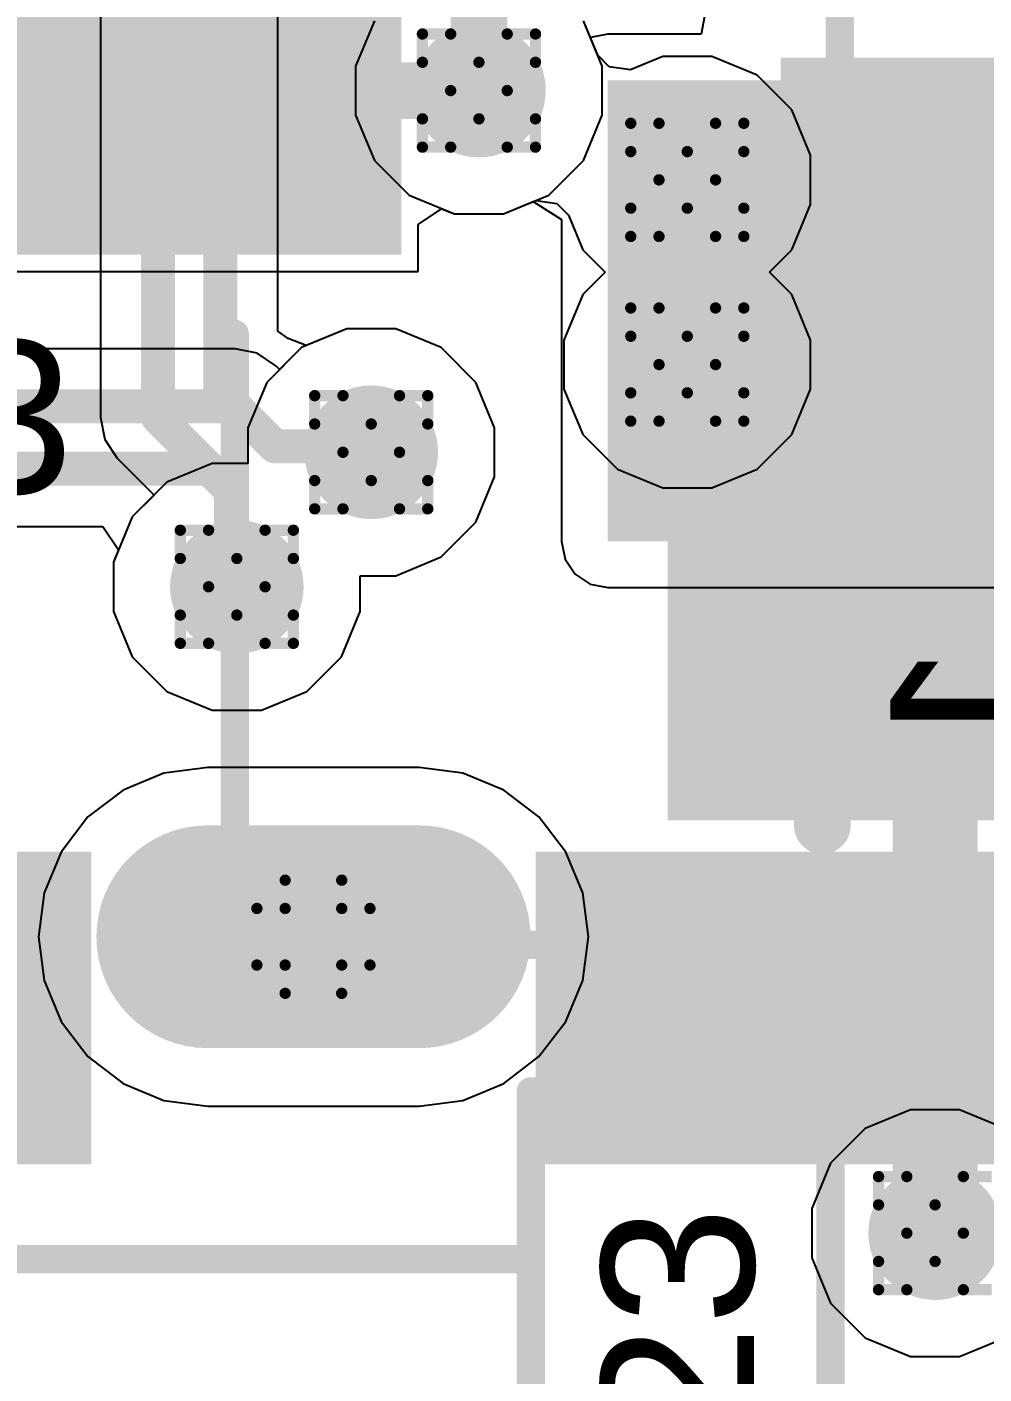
# Model space of a CAD drawing. Header units: inches. Extents: x -6 to 328, y -6 to 90.
# Drawn here: x 30.78 to 35.08, y 1.87 to 7.92 of the extents above; entities that cross this region are included whole.
import ezdxf

# ---------------------------------------------------------------- set-up
doc = ezdxf.new("R2010")
doc.units = ezdxf.units.IN
for name, color, linetype in [('Bottom Layer', 5, 'Continuous'), ('Bottom Overlay', 54, 'Continuous'), ('Bottom Paste', 16, 'Continuous'), ('Bottom Solder', 6, 'Continuous'), ('Designators', 56, 'Continuous'), ('Drill Drawing', 1, 'Continuous'), ('GND', 76, 'Continuous'), ('Pad Holes', 156, 'Continuous'), ('PWR', 16, 'Continuous'), ('Top Layer', 1, 'Continuous'), ('Top Overlay', 2, 'Continuous'), ('Top Paste', 8, 'Continuous'), ('Top Solder', 216, 'Continuous'), ('Via Holes', 16, 'Continuous')]:
    doc.layers.add(name, color=color, linetype=linetype)
doc.styles.add('Arial', font='', dxfattribs={"height": 0.2})
doc.styles.get('Arial').set_extended_font_data('Arial')

# ---------------------------------------------------------------- blocks, each defined once
blk = doc.blocks.new('M55_7013242R_B_49')
at = {"layer": 'Bottom Layer'}
for points in [[(12.62, 1.1), (11.42, 1.1), (11.42, 3.8), (12.62, 3.8)], [(7.855, 3.3), (8.655, 3.3), (8.655, 2.2), (7.855, 2.2)], [(9.125, 3.3), (9.925, 3.3), (9.925, 2.2), (9.125, 2.2)], [(12.62, -3.8), (11.42, -3.8), (11.42, -1.1), (12.62, -1.1)]]:
    blk.add_hatch(color=5, dxfattribs=at).paths.add_polyline_path(points)
at = {"layer": 'Bottom Paste'}
for points in [[(12.62, 1.1), (11.42, 1.1), (11.42, 3.8), (12.62, 3.8)], [(7.855, 3.3), (8.655, 3.3), (8.655, 2.2), (7.855, 2.2)], [(9.125, 3.3), (9.925, 3.3), (9.925, 2.2), (9.125, 2.2)], [(12.62, -3.8), (11.42, -3.8), (11.42, -1.1), (12.62, -1.1)]]:
    blk.add_hatch(color=16, dxfattribs=at).paths.add_polyline_path(points)
at = {"layer": 'Bottom Solder'}
for points in [[(12.7216, 0.9984), (11.3184, 0.9984), (11.3184, 3.9016), (12.7216, 3.9016)], [(7.7534, 3.4016), (8.7566, 3.4016), (8.7566, 2.0984), (7.7534, 2.0984)], [(9.0234, 3.4016), (10.0266, 3.4016), (10.0266, 2.0984), (9.0234, 2.0984)], [(12.7216, -3.9016), (11.3184, -3.9016), (11.3184, -0.9984), (12.7216, -0.9984)]]:
    blk.add_hatch(color=6, dxfattribs=at).paths.add_polyline_path(points)
h = blk.add_hatch(color=6, dxfattribs=at)
edge = h.paths.add_edge_path()
edge.add_arc((11.7, 0), 0.1016, 0, 360)
at = {"layer": 'Pad Holes'}
h = blk.add_hatch(color=7, dxfattribs=at)
edge = h.paths.add_edge_path()
edge.add_arc((11.7, 0.475), 0.5, 0, 180)
edge.add_line((11.2, 0.475), (11.2, -0.475))
edge.add_arc((11.7, -0.475), 0.5, 180, 360)
edge.add_line((12.2, -0.475), (12.2, 0.475))
at = {"layer": 'Top Solder'}
h = blk.add_hatch(color=216, dxfattribs=at)
edge = h.paths.add_edge_path()
edge.add_arc((11.7, 0), 0.1016, 0, 360)
at = {"layer": 'Bottom Overlay', "const_width": 0.254}
blk.add_lwpolyline([(11.2014, 2.286), (10.1346, 2.286)], dxfattribs=at)
at = {"layer": 'Bottom Overlay', "const_width": 0.127}
for points in [[(10.0711, 2.286, 1), (10.1981, 2.286, 1)], [(11.1379, 2.286, 1), (11.2649, 2.286, 1)]]:
    blk.add_lwpolyline(points, format="xyb", close=True, dxfattribs=at)
at = {"layer": 'Bottom Overlay', "style": 'Arial', "text_generation_flag": 2}
blk.add_text('1', height=0.762, rotation=-180, dxfattribs=at).set_placement((10.3632, 3.3528))
blk = doc.blocks.new('HDR1X3_SMD_50')
at = {"layer": 'Top Layer'}
for points in [[(3.175, 0.7), (1.905, 0.7), (1.905, 2.9), (3.175, 2.9)], [(-0.635, -0.7), (0.635, -0.7), (0.635, -2.9), (-0.635, -2.9)]]:
    blk.add_hatch(color=1, dxfattribs=at).paths.add_polyline_path(points)
at = {"layer": 'Top Paste'}
for points in [[(3.175, 0.7), (1.905, 0.7), (1.905, 2.9), (3.175, 2.9)], [(-0.635, -0.7), (0.635, -0.7), (0.635, -2.9), (-0.635, -2.9)]]:
    blk.add_hatch(color=8, dxfattribs=at).paths.add_polyline_path(points)
at = {"layer": 'Top Solder'}
for points in [[(3.2766, 0.5984), (1.8034, 0.5984), (1.8034, 3.0016), (3.2766, 3.0016)], [(-0.7366, -0.5984), (0.7366, -0.5984), (0.7366, -3.0016), (-0.7366, -3.0016)]]:
    blk.add_hatch(color=216, dxfattribs=at).paths.add_polyline_path(points)
at = {"layer": 'Top Overlay', "const_width": 0.127}
for points in [[(1.524, 1.3716), (-1.6256, 1.3716)], [(3.8354, -1.3462), (3.8354, 0.8636)], [(3.8354, -1.3462), (1.0922, -1.3462)]]:
    blk.add_lwpolyline(points, dxfattribs=at)
at = {"layer": 'Top Overlay', "const_width": 0.0635}
for points in [[(1.4923, 1.3716, 1), (1.5557, 1.3716, 1)], [(3.8037, 0.8636, 1), (3.8672, 0.8636, 1)], [(1.0604, -1.3462, 1), (1.124, -1.3462, 1)], [(3.8037, -1.3462, 1), (3.8672, -1.3462, 1)], [(3.8037, -1.3462, 1), (3.8672, -1.3462, 1)]]:
    blk.add_lwpolyline(points, format="xyb", close=True, dxfattribs=at)

msp = doc.modelspace()

# ---------------------------------------------------------------- hatches: boundary and pattern name
at = {"layer": 'Bottom Layer'}
h = msp.add_hatch(color=5, dxfattribs=at)
edge = h.paths.add_edge_path()
edge.add_arc((32.8125, 7.6322), 0.3, 0, 360)
msp.add_hatch(color=5, dxfattribs=at).paths.add_polyline_path([(33.391, 5.6085), (35.369, 5.6085), (35.369, 7.6785), (33.391, 7.6785)])
h = msp.add_hatch(color=5, dxfattribs=at)
edge = h.paths.add_edge_path()
edge.add_arc((33.7484, 7.2313), 0.3, 0, 360)
h = msp.add_hatch(color=5, dxfattribs=at)
edge = h.paths.add_edge_path()
edge.add_arc((33.7484, 6.4022), 0.3, 0, 360)
h = msp.add_hatch(color=5, dxfattribs=at)
edge = h.paths.add_edge_path()
edge.add_arc((32.3287, 6.0085), 0.3, 0, 360)
h = msp.add_hatch(color=5, dxfattribs=at)
edge = h.paths.add_edge_path()
edge.add_arc((31.7249, 5.4046), 0.3, 0, 360)
h = msp.add_hatch(color=5, dxfattribs=at)
edge = h.paths.add_edge_path()
edge.add_arc((34.8616, 2.5029), 0.3, 0, 360)
at = {"layer": 'GND'}
h = msp.add_hatch(color=76, dxfattribs=at)
edge = h.paths.add_edge_path()
edge.add_arc((32.8125, 7.6322), 0.3, 0, 360)
h = msp.add_hatch(color=76, dxfattribs=at)
edge = h.paths.add_edge_path()
edge.add_arc((33.7484, 7.2313), 0.3, 0, 360)
h = msp.add_hatch(color=76, dxfattribs=at)
edge = h.paths.add_edge_path()
edge.add_arc((33.7484, 6.4022), 0.3, 0, 360)
h = msp.add_hatch(color=76, dxfattribs=at)
edge = h.paths.add_edge_path()
edge.add_arc((32.3287, 6.0085), 0.3, 0, 360)
h = msp.add_hatch(color=76, dxfattribs=at)
edge = h.paths.add_edge_path()
edge.add_arc((31.7249, 5.4046), 0.3, 0, 360)
h = msp.add_hatch(color=76, dxfattribs=at)
edge = h.paths.add_edge_path()
edge.add_arc((34.8616, 2.5029), 0.3, 0, 360)
at = {"layer": 'PWR'}
h = msp.add_hatch(color=16, dxfattribs=at)
edge = h.paths.add_edge_path()
edge.add_arc((32.8125, 7.6322), 0.3, 0, 360)
h = msp.add_hatch(color=16, dxfattribs=at)
edge = h.paths.add_edge_path()
edge.add_arc((33.7484, 7.2313), 0.3, 0, 360)
h = msp.add_hatch(color=16, dxfattribs=at)
edge = h.paths.add_edge_path()
edge.add_arc((33.7484, 6.4022), 0.3, 0, 360)
h = msp.add_hatch(color=16, dxfattribs=at)
edge = h.paths.add_edge_path()
edge.add_arc((32.3287, 6.0085), 0.3, 0, 360)
h = msp.add_hatch(color=16, dxfattribs=at)
edge = h.paths.add_edge_path()
edge.add_arc((31.7249, 5.4046), 0.3, 0, 360)
h = msp.add_hatch(color=16, dxfattribs=at)
edge = h.paths.add_edge_path()
edge.add_arc((34.8616, 2.5029), 0.3, 0, 360)
at = {"layer": 'Top Layer'}
h = msp.add_hatch(color=1, dxfattribs=at)
edge = h.paths.add_edge_path()
edge.add_arc((32.8125, 7.6322), 0.3, 0, 360)
h = msp.add_hatch(color=1, dxfattribs=at)
edge = h.paths.add_edge_path()
edge.add_arc((33.7484, 7.2313), 0.3, 0, 360)
h = msp.add_hatch(color=1, dxfattribs=at)
edge = h.paths.add_edge_path()
edge.add_arc((33.7484, 6.4022), 0.3, 0, 360)
h = msp.add_hatch(color=1, dxfattribs=at)
edge = h.paths.add_edge_path()
edge.add_arc((32.3287, 6.0085), 0.3, 0, 360)
h = msp.add_hatch(color=1, dxfattribs=at)
edge = h.paths.add_edge_path()
edge.add_arc((31.7249, 5.4046), 0.3, 0, 360)
h = msp.add_hatch(color=1, dxfattribs=at)
edge = h.paths.add_edge_path()
edge.add_arc((34.8616, 2.5029), 0.3, 0, 360)
at = {"layer": 'Via Holes'}
h = msp.add_hatch(color=7, dxfattribs=at)
edge = h.paths.add_edge_path()
edge.add_arc((32.8125, 7.6322), 0.15, 0, 360)
h = msp.add_hatch(color=7, dxfattribs=at)
edge = h.paths.add_edge_path()
edge.add_arc((33.7484, 7.2313), 0.15, 0, 360)
h = msp.add_hatch(color=7, dxfattribs=at)
edge = h.paths.add_edge_path()
edge.add_arc((33.7484, 6.4022), 0.15, 0, 360)
h = msp.add_hatch(color=7, dxfattribs=at)
edge = h.paths.add_edge_path()
edge.add_arc((32.3287, 6.0085), 0.15, 0, 360)
h = msp.add_hatch(color=7, dxfattribs=at)
edge = h.paths.add_edge_path()
edge.add_arc((31.7249, 5.4046), 0.15, 0, 360)
h = msp.add_hatch(color=7, dxfattribs=at)
edge = h.paths.add_edge_path()
edge.add_arc((34.8616, 2.5029), 0.15, 0, 360)

# ---------------------------------------------------------------- linework, layer by layer
at = {"layer": 'Bottom Layer'}
for p, q in [((31.1121, 10.8988), (31.1121, 6.1647)), ((31.9094, 6.5523), (31.9094, 10.1332)), ((33.8353, 8.0127), (33.81, 7.8857)), ((32.3428, 7.946), (32.2585, 7.7424)), ((33.3135, 7.8703), (33.2821, 7.946)), ((33.391, 7.8857), (33.3135, 7.8703)), ((33.81, 7.8857), (33.391, 7.8857)), ((32.2585, 7.7424), (32.2585, 7.522)), ((32.2585, 7.522), (32.3428, 7.3184)), ((32.3428, 7.3184), (32.4987, 7.1626)), ((32.4987, 7.1626), (32.7023, 7.0782)), ((32.7023, 7.0782), (32.9227, 7.0782)), ((32.9227, 7.0782), (33.0568, 7.1338)), ((33.0568, 7.1338), (33.1838, 7.0541)), ((33.1838, 7.0541), (33.1838, 5.6085)), ((31.9555, 6.5199), (31.9094, 6.5523)), ((32.2185, 6.5625), (32.0364, 6.4871)), ((32.4389, 6.5625), (32.2185, 6.5625)), ((32.6425, 6.4782), (32.4389, 6.5625)), ((32.0364, 6.4871), (31.9555, 6.5199)), ((32.7984, 6.3223), (32.6425, 6.4782)), ((32.8827, 6.1187), (32.7984, 6.3223)), ((31.1121, 6.1647), (31.1318, 6.0656)), ((32.8827, 5.8983), (32.8827, 6.1187)), ((31.1318, 6.0656), (31.1879, 5.9816)), ((31.1879, 5.9816), (31.3531, 5.8164)), ((32.7984, 5.6947), (32.8827, 5.8983)), ((31.3531, 5.8164), (31.2552, 5.7184)), ((31.2552, 5.7184), (31.1709, 5.5148)), ((32.6425, 5.5388), (32.7984, 5.6947)), ((33.1838, 5.6085), (33.1995, 5.5292)), ((31.1709, 5.5148), (31.1709, 5.2944)), ((32.4389, 5.4545), (32.6425, 5.5388)), ((33.1995, 5.5292), (33.2445, 5.462)), ((32.2789, 5.2944), (32.2789, 5.4545)), ((32.2789, 5.4545), (32.4389, 5.4545)), ((33.2445, 5.462), (33.3117, 5.4171)), ((33.3117, 5.4171), (33.391, 5.4013)), ((33.391, 5.4013), (35.369, 5.4013)), ((31.1709, 5.2944), (31.2552, 5.0908)), ((32.1945, 5.0908), (32.2789, 5.2944)), ((31.2552, 5.0908), (31.411, 4.935)), ((32.0387, 4.935), (32.1945, 5.0908)), ((31.411, 4.935), (31.6147, 4.8506)), ((31.8351, 4.8506), (32.0387, 4.935)), ((31.6147, 4.8506), (31.8351, 4.8506)), ((31.3972, 4.5681), (31.2137, 4.4921)), ((31.594, 4.594), (31.3972, 4.5681)), ((32.544, 4.594), (31.594, 4.594)), ((32.7408, 4.5681), (32.544, 4.594)), ((32.9242, 4.4921), (32.7408, 4.5681)), ((31.2137, 4.4921), (31.0562, 4.3713)), ((33.0817, 4.3713), (32.9242, 4.4921)), ((31.0562, 4.3713), (30.9354, 4.2138)), ((33.2026, 4.2138), (33.0817, 4.3713)), ((30.9354, 4.2138), (30.8594, 4.0303)), ((33.2786, 4.0303), (33.2026, 4.2138)), ((30.8594, 4.0303), (30.8335, 3.8335)), ((33.3045, 3.8335), (33.2786, 4.0303)), ((30.8335, 3.8335), (30.8594, 3.6367)), ((33.2786, 3.6367), (33.3045, 3.8335)), ((30.8594, 3.6367), (30.9354, 3.4532)), ((33.2026, 3.4532), (33.2786, 3.6367)), ((30.9354, 3.4532), (31.0562, 3.2957)), ((33.0817, 3.2957), (33.2026, 3.4532)), ((31.0562, 3.2957), (31.2137, 3.1749)), ((32.9242, 3.1749), (33.0817, 3.2957)), ((31.2137, 3.1749), (31.3972, 3.0989)), ((32.7408, 3.0989), (32.9242, 3.1749)), ((31.3972, 3.0989), (31.594, 3.073)), ((32.544, 3.073), (32.7408, 3.0989)), ((31.594, 3.073), (32.544, 3.073))]:
    msp.add_line(p, q, dxfattribs=at)
for points, const_width in [([(31.3711, 6.1647), (31.3711, 11.1967)], 0.1524), ([(31.6505, 6.2805), (31.6505, 11.081)], 0.1524), ([(33.7484, 7.2313), (33.9328, 7.2313)], 0.381), ([(33.9328, 7.2313), (34.4595, 6.7046)], 0.381), ([(34.4595, 6.7046), (34.4595, 7.2116)], 0.381), ([(34.4595, 7.2116), (34.819, 6.8521)], 0.381), ([(34.819, 6.0085), (34.819, 6.8521)], 0.381), ([(31.6505, 6.2805), (31.8961, 6.0348)], 0.1524), ([(31.3711, 6.1647), (31.6985, 5.8373)], 0.1524), ([(31.8961, 6.0348), (32.3024, 6.0348)], 0.1524), ([(32.3024, 6.0348), (32.3287, 6.0085)], 0.1524), ([(31.6985, 5.431), (31.6985, 5.8373)], 0.1524), ([(31.6985, 5.431), (31.7249, 5.4046)], 0.1524), ([(34.519, 3.5135), (34.8616, 3.1709)], 0.254), ([(34.8616, 2.5029), (34.8616, 3.1709)], 0.381)]:
    msp.add_lwpolyline(points, dxfattribs=dict(at, const_width=const_width))
for points, const_width in [([(33.6531, 7.2313, 1), (33.8436, 7.2313, 1)], 0.1905), ([(33.8376, 7.2313, 1), (34.0281, 7.2313, 1)], 0.1905), ([(33.8376, 7.2313, 1), (34.0281, 7.2313, 1)], 0.1905), ([(34.3642, 7.2116, 1), (34.5547, 7.2116, 1)], 0.1905), ([(34.3642, 7.2116, 1), (34.5547, 7.2116, 1)], 0.1905), ([(34.7237, 6.8521, 1), (34.9142, 6.8521, 1)], 0.1905), ([(34.7237, 6.8521, 1), (34.9142, 6.8521, 1)], 0.1905), ([(34.3642, 6.7046, 1), (34.5547, 6.7046, 1)], 0.1905), ([(34.3642, 6.7046, 1), (34.5547, 6.7046, 1)], 0.1905), ([(31.6124, 6.2805, 1), (31.6886, 6.2805, 1)], 0.0762), ([(31.6124, 6.2805, 1), (31.6886, 6.2805, 1)], 0.0762), ([(31.333, 6.1647, 1), (31.4092, 6.1647, 1)], 0.0762), ([(31.333, 6.1647, 1), (31.4092, 6.1647, 1)], 0.0762), ([(34.7237, 6.0085, 1), (34.9142, 6.0085, 1)], 0.1905), ([(31.858, 6.0348, 1), (31.9342, 6.0348, 1)], 0.0762), ([(31.858, 6.0348, 1), (31.9342, 6.0348, 1)], 0.0762), ([(32.2643, 6.0348, 1), (32.3405, 6.0348, 1)], 0.0762), ([(32.2643, 6.0348, 1), (32.3405, 6.0348, 1)], 0.0762), ([(32.2906, 6.0085, 1), (32.3668, 6.0085, 1)], 0.0762), ([(31.6604, 5.8373, 1), (31.7366, 5.8373, 1)], 0.0762), ([(31.6604, 5.8373, 1), (31.7366, 5.8373, 1)], 0.0762), ([(31.6604, 5.431, 1), (31.7366, 5.431, 1)], 0.0762), ([(31.6604, 5.431, 1), (31.7366, 5.431, 1)], 0.0762), ([(31.6868, 5.4046, 1), (31.763, 5.4046, 1)], 0.0762), ([(34.4555, 3.5135, 1), (34.5825, 3.5135, 1)], 0.127), ([(34.7664, 3.1709, 1), (34.9569, 3.1709, 1)], 0.1905), ([(34.7981, 3.1709, 1), (34.9251, 3.1709, 1)], 0.127), ([(34.7664, 2.5029, 1), (34.9569, 2.5029, 1)], 0.1905)]:
    msp.add_lwpolyline(points, format="xyb", close=True, dxfattribs=dict(at, const_width=const_width))
at = {"layer": 'Drill Drawing', "const_width": 0.0508}
for points in [[(32.5585, 7.7592), (32.5585, 7.8862)], [(32.5585, 7.8862), (32.6855, 7.8862)], [(32.6855, 7.8862), (32.8125, 7.7592)], [(32.8125, 7.7592), (32.9395, 7.8862)], [(32.9395, 7.8862), (33.0665, 7.8862)], [(33.0665, 7.7592), (33.0665, 7.8862)], [(32.5585, 7.7592), (32.6855, 7.6322)], [(32.9395, 7.6322), (33.0665, 7.7592)], [(32.5585, 7.5052), (32.6855, 7.6322)], [(32.9395, 7.6322), (33.0665, 7.5052)], [(32.5585, 7.3782), (32.5585, 7.5052)], [(32.6855, 7.3782), (32.8125, 7.5052)], [(32.8125, 7.5052), (32.9395, 7.3782)], [(33.0665, 7.3782), (33.0665, 7.5052)], [(33.4944, 7.3583), (33.4944, 7.4853)], [(33.4944, 7.4853), (33.6214, 7.4853)], [(33.6214, 7.4853), (33.7484, 7.3583)], [(33.7484, 7.3583), (33.8754, 7.4853)], [(33.8754, 7.4853), (34.0024, 7.4853)], [(34.0024, 7.3583), (34.0024, 7.4853)], [(32.5585, 7.3782), (32.6855, 7.3782)], [(32.9395, 7.3782), (33.0665, 7.3782)], [(33.4944, 7.3583), (33.6214, 7.2313)], [(33.8754, 7.2313), (34.0024, 7.3583)], [(33.4944, 7.1043), (33.6214, 7.2313)], [(33.8754, 7.2313), (34.0024, 7.1043)], [(33.4944, 6.9773), (33.4944, 7.1043)], [(33.6214, 6.9773), (33.7484, 7.1043)], [(33.7484, 7.1043), (33.8754, 6.9773)], [(34.0024, 6.9773), (34.0024, 7.1043)], [(33.4944, 6.9773), (33.6214, 6.9773)], [(33.8754, 6.9773), (34.0024, 6.9773)], [(33.4944, 6.5292), (33.4944, 6.6562)], [(33.4944, 6.6562), (33.6214, 6.6562)], [(33.6214, 6.6562), (33.7484, 6.5292)], [(33.7484, 6.5292), (33.8754, 6.6562)], [(33.8754, 6.6562), (34.0024, 6.6562)], [(34.0024, 6.5292), (34.0024, 6.6562)], [(33.4944, 6.5292), (33.6214, 6.4022)], [(33.8754, 6.4022), (34.0024, 6.5292)], [(33.4944, 6.2752), (33.6214, 6.4022)], [(33.8754, 6.4022), (34.0024, 6.2752)], [(33.4944, 6.1482), (33.4944, 6.2752)], [(33.6214, 6.1482), (33.7484, 6.2752)], [(33.7484, 6.2752), (33.8754, 6.1482)], [(34.0024, 6.1482), (34.0024, 6.2752)], [(32.0747, 6.1355), (32.0747, 6.2625)], [(32.0747, 6.2625), (32.2017, 6.2625)], [(32.2017, 6.2625), (32.3287, 6.1355)], [(32.3287, 6.1355), (32.4557, 6.2625)], [(32.4557, 6.2625), (32.5827, 6.2625)], [(32.5827, 6.1355), (32.5827, 6.2625)], [(33.4944, 6.1482), (33.6214, 6.1482)], [(33.8754, 6.1482), (34.0024, 6.1482)], [(32.0747, 6.1355), (32.2017, 6.0085)], [(32.4557, 6.0085), (32.5827, 6.1355)], [(32.0747, 5.8815), (32.2017, 6.0085)], [(32.4557, 6.0085), (32.5827, 5.8815)], [(32.0747, 5.7545), (32.0747, 5.8815)], [(32.2017, 5.7545), (32.3287, 5.8815)], [(32.3287, 5.8815), (32.4557, 5.7545)], [(32.5827, 5.7545), (32.5827, 5.8815)], [(32.0747, 5.7545), (32.2017, 5.7545)], [(32.4557, 5.7545), (32.5827, 5.7545)], [(31.4709, 5.5316), (31.4709, 5.6586)], [(31.4709, 5.6586), (31.5979, 5.6586)], [(31.5979, 5.6586), (31.7249, 5.5316)], [(31.7249, 5.5316), (31.8519, 5.6586)], [(31.8519, 5.6586), (31.9789, 5.6586)], [(31.9789, 5.5316), (31.9789, 5.6586)], [(31.4709, 5.5316), (31.5979, 5.4046)], [(31.8519, 5.4046), (31.9789, 5.5316)], [(31.4709, 5.2776), (31.5979, 5.4046)], [(31.8519, 5.4046), (31.9789, 5.2776)], [(31.4709, 5.1506), (31.4709, 5.2776)], [(31.5979, 5.1506), (31.7249, 5.2776)], [(31.7249, 5.2776), (31.8519, 5.1506)], [(31.9789, 5.1506), (31.9789, 5.2776)], [(31.4709, 5.1506), (31.5979, 5.1506)], [(31.8519, 5.1506), (31.9789, 5.1506)], [(31.942, 3.9605), (31.942, 4.0875)], [(31.942, 4.0875), (32.196, 4.0875)], [(32.196, 3.9605), (32.196, 4.0875)], [(31.815, 3.7065), (31.815, 3.9605)], [(31.815, 3.9605), (31.942, 3.9605)], [(32.196, 3.9605), (32.323, 3.9605)], [(32.323, 3.7065), (32.323, 3.9605)], [(31.815, 3.7065), (31.942, 3.7065)], [(31.942, 3.5795), (31.942, 3.7065)], [(32.196, 3.7065), (32.323, 3.7065)], [(32.196, 3.5795), (32.196, 3.7065)], [(31.942, 3.5795), (32.196, 3.5795)], [(34.6076, 2.6299), (34.6076, 2.7569)], [(34.6076, 2.7569), (34.7346, 2.7569)], [(34.7346, 2.7569), (34.8616, 2.6299)], [(34.8616, 2.6299), (34.9886, 2.7569)], [(34.9886, 2.7569), (35.1156, 2.7569)], [(34.6076, 2.6299), (34.7346, 2.5029)], [(34.9886, 2.5029), (35.1156, 2.6299)], [(34.6076, 2.3759), (34.7346, 2.5029)], [(34.9886, 2.5029), (35.1156, 2.3759)], [(34.6076, 2.2489), (34.6076, 2.3759)], [(34.7346, 2.2489), (34.8616, 2.3759)], [(34.8616, 2.3759), (34.9886, 2.2489)], [(34.6076, 2.2489), (34.7346, 2.2489)], [(34.9886, 2.2489), (35.1156, 2.2489)]]:
    msp.add_lwpolyline(points, dxfattribs=at)
at = {"layer": 'Drill Drawing', "const_width": 0.0254}
for points in [[(32.5458, 7.8862, 1), (32.5712, 7.8862, 1)], [(32.5458, 7.8862, 1), (32.5712, 7.8862, 1)], [(32.6728, 7.8862, 1), (32.6982, 7.8862, 1)], [(32.6728, 7.8862, 1), (32.6982, 7.8862, 1)], [(32.9268, 7.8862, 1), (32.9522, 7.8862, 1)], [(32.9268, 7.8862, 1), (32.9522, 7.8862, 1)], [(33.0538, 7.8862, 1), (33.0792, 7.8862, 1)], [(33.0538, 7.8862, 1), (33.0792, 7.8862, 1)], [(32.5458, 7.7592, 1), (32.5712, 7.7592, 1)], [(32.5458, 7.7592, 1), (32.5712, 7.7592, 1)], [(32.7998, 7.7592, 1), (32.8252, 7.7592, 1)], [(32.7998, 7.7592, 1), (32.8252, 7.7592, 1)], [(33.0538, 7.7592, 1), (33.0792, 7.7592, 1)], [(33.0538, 7.7592, 1), (33.0792, 7.7592, 1)], [(32.6728, 7.6322, 1), (32.6982, 7.6322, 1)], [(32.6728, 7.6322, 1), (32.6982, 7.6322, 1)], [(32.9268, 7.6322, 1), (32.9522, 7.6322, 1)], [(32.9268, 7.6322, 1), (32.9522, 7.6322, 1)], [(32.5458, 7.5052, 1), (32.5712, 7.5052, 1)], [(32.5458, 7.5052, 1), (32.5712, 7.5052, 1)], [(32.7998, 7.5052, 1), (32.8252, 7.5052, 1)], [(32.7998, 7.5052, 1), (32.8252, 7.5052, 1)], [(33.0538, 7.5052, 1), (33.0792, 7.5052, 1)], [(33.0538, 7.5052, 1), (33.0792, 7.5052, 1)], [(33.4817, 7.4853, 1), (33.5071, 7.4853, 1)], [(33.4817, 7.4853, 1), (33.5071, 7.4853, 1)], [(33.6087, 7.4853, 1), (33.6341, 7.4853, 1)], [(33.6087, 7.4853, 1), (33.6341, 7.4853, 1)], [(33.8627, 7.4853, 1), (33.8881, 7.4853, 1)], [(33.8627, 7.4853, 1), (33.8881, 7.4853, 1)], [(33.9897, 7.4853, 1), (34.0151, 7.4853, 1)], [(33.9897, 7.4853, 1), (34.0151, 7.4853, 1)], [(32.5458, 7.3782, 1), (32.5712, 7.3782, 1)], [(32.5458, 7.3782, 1), (32.5712, 7.3782, 1)], [(32.6728, 7.3782, 1), (32.6982, 7.3782, 1)], [(32.6728, 7.3782, 1), (32.6982, 7.3782, 1)], [(32.9268, 7.3782, 1), (32.9522, 7.3782, 1)], [(32.9268, 7.3782, 1), (32.9522, 7.3782, 1)], [(33.0538, 7.3782, 1), (33.0792, 7.3782, 1)], [(33.0538, 7.3782, 1), (33.0792, 7.3782, 1)], [(33.4817, 7.3583, 1), (33.5071, 7.3583, 1)], [(33.4817, 7.3583, 1), (33.5071, 7.3583, 1)], [(33.7357, 7.3583, 1), (33.7611, 7.3583, 1)], [(33.7357, 7.3583, 1), (33.7611, 7.3583, 1)], [(33.9897, 7.3583, 1), (34.0151, 7.3583, 1)], [(33.9897, 7.3583, 1), (34.0151, 7.3583, 1)], [(33.6087, 7.2313, 1), (33.6341, 7.2313, 1)], [(33.6087, 7.2313, 1), (33.6341, 7.2313, 1)], [(33.8627, 7.2313, 1), (33.8881, 7.2313, 1)], [(33.8627, 7.2313, 1), (33.8881, 7.2313, 1)], [(33.4817, 7.1043, 1), (33.5071, 7.1043, 1)], [(33.4817, 7.1043, 1), (33.5071, 7.1043, 1)], [(33.7357, 7.1043, 1), (33.7611, 7.1043, 1)], [(33.7357, 7.1043, 1), (33.7611, 7.1043, 1)], [(33.9897, 7.1043, 1), (34.0151, 7.1043, 1)], [(33.9897, 7.1043, 1), (34.0151, 7.1043, 1)], [(33.4817, 6.9773, 1), (33.5071, 6.9773, 1)], [(33.4817, 6.9773, 1), (33.5071, 6.9773, 1)], [(33.6087, 6.9773, 1), (33.6341, 6.9773, 1)], [(33.6087, 6.9773, 1), (33.6341, 6.9773, 1)], [(33.8627, 6.9773, 1), (33.8881, 6.9773, 1)], [(33.8627, 6.9773, 1), (33.8881, 6.9773, 1)], [(33.9897, 6.9773, 1), (34.0151, 6.9773, 1)], [(33.9897, 6.9773, 1), (34.0151, 6.9773, 1)], [(33.4817, 6.6562, 1), (33.5071, 6.6562, 1)], [(33.4817, 6.6562, 1), (33.5071, 6.6562, 1)], [(33.6087, 6.6562, 1), (33.6341, 6.6562, 1)], [(33.6087, 6.6562, 1), (33.6341, 6.6562, 1)], [(33.8627, 6.6562, 1), (33.8881, 6.6562, 1)], [(33.8627, 6.6562, 1), (33.8881, 6.6562, 1)], [(33.9897, 6.6562, 1), (34.0151, 6.6562, 1)], [(33.9897, 6.6562, 1), (34.0151, 6.6562, 1)], [(33.4817, 6.5292, 1), (33.5071, 6.5292, 1)], [(33.4817, 6.5292, 1), (33.5071, 6.5292, 1)], [(33.7357, 6.5292, 1), (33.7611, 6.5292, 1)], [(33.7357, 6.5292, 1), (33.7611, 6.5292, 1)], [(33.9897, 6.5292, 1), (34.0151, 6.5292, 1)], [(33.9897, 6.5292, 1), (34.0151, 6.5292, 1)], [(33.6087, 6.4022, 1), (33.6341, 6.4022, 1)], [(33.6087, 6.4022, 1), (33.6341, 6.4022, 1)], [(33.8627, 6.4022, 1), (33.8881, 6.4022, 1)], [(33.8627, 6.4022, 1), (33.8881, 6.4022, 1)], [(33.4817, 6.2752, 1), (33.5071, 6.2752, 1)], [(33.4817, 6.2752, 1), (33.5071, 6.2752, 1)], [(33.7357, 6.2752, 1), (33.7611, 6.2752, 1)], [(33.7357, 6.2752, 1), (33.7611, 6.2752, 1)], [(33.9897, 6.2752, 1), (34.0151, 6.2752, 1)], [(33.9897, 6.2752, 1), (34.0151, 6.2752, 1)], [(32.062, 6.2625, 1), (32.0874, 6.2625, 1)], [(32.062, 6.2625, 1), (32.0874, 6.2625, 1)], [(32.189, 6.2625, 1), (32.2144, 6.2625, 1)], [(32.189, 6.2625, 1), (32.2144, 6.2625, 1)], [(32.443, 6.2625, 1), (32.4684, 6.2625, 1)], [(32.443, 6.2625, 1), (32.4684, 6.2625, 1)], [(32.57, 6.2625, 1), (32.5954, 6.2625, 1)], [(32.57, 6.2625, 1), (32.5954, 6.2625, 1)], [(33.4817, 6.1482, 1), (33.5071, 6.1482, 1)], [(33.4817, 6.1482, 1), (33.5071, 6.1482, 1)], [(33.6087, 6.1482, 1), (33.6341, 6.1482, 1)], [(33.6087, 6.1482, 1), (33.6341, 6.1482, 1)], [(33.8627, 6.1482, 1), (33.8881, 6.1482, 1)], [(33.8627, 6.1482, 1), (33.8881, 6.1482, 1)], [(33.9897, 6.1482, 1), (34.0151, 6.1482, 1)], [(33.9897, 6.1482, 1), (34.0151, 6.1482, 1)], [(32.062, 6.1355, 1), (32.0874, 6.1355, 1)], [(32.062, 6.1355, 1), (32.0874, 6.1355, 1)], [(32.316, 6.1355, 1), (32.3414, 6.1355, 1)], [(32.316, 6.1355, 1), (32.3414, 6.1355, 1)], [(32.57, 6.1355, 1), (32.5954, 6.1355, 1)], [(32.57, 6.1355, 1), (32.5954, 6.1355, 1)], [(32.189, 6.0085, 1), (32.2144, 6.0085, 1)], [(32.189, 6.0085, 1), (32.2144, 6.0085, 1)], [(32.443, 6.0085, 1), (32.4684, 6.0085, 1)], [(32.443, 6.0085, 1), (32.4684, 6.0085, 1)], [(32.062, 5.8815, 1), (32.0874, 5.8815, 1)], [(32.062, 5.8815, 1), (32.0874, 5.8815, 1)], [(32.316, 5.8815, 1), (32.3414, 5.8815, 1)], [(32.316, 5.8815, 1), (32.3414, 5.8815, 1)], [(32.57, 5.8815, 1), (32.5954, 5.8815, 1)], [(32.57, 5.8815, 1), (32.5954, 5.8815, 1)], [(32.062, 5.7545, 1), (32.0874, 5.7545, 1)], [(32.062, 5.7545, 1), (32.0874, 5.7545, 1)], [(32.189, 5.7545, 1), (32.2144, 5.7545, 1)], [(32.189, 5.7545, 1), (32.2144, 5.7545, 1)], [(32.443, 5.7545, 1), (32.4684, 5.7545, 1)], [(32.443, 5.7545, 1), (32.4684, 5.7545, 1)], [(32.57, 5.7545, 1), (32.5954, 5.7545, 1)], [(32.57, 5.7545, 1), (32.5954, 5.7545, 1)], [(31.4582, 5.6586, 1), (31.4836, 5.6586, 1)], [(31.4582, 5.6586, 1), (31.4836, 5.6586, 1)], [(31.5852, 5.6586, 1), (31.6106, 5.6586, 1)], [(31.5852, 5.6586, 1), (31.6106, 5.6586, 1)], [(31.8392, 5.6586, 1), (31.8646, 5.6586, 1)], [(31.8392, 5.6586, 1), (31.8646, 5.6586, 1)], [(31.9662, 5.6586, 1), (31.9916, 5.6586, 1)], [(31.9662, 5.6586, 1), (31.9916, 5.6586, 1)], [(31.4582, 5.5316, 1), (31.4836, 5.5316, 1)], [(31.4582, 5.5316, 1), (31.4836, 5.5316, 1)], [(31.7122, 5.5316, 1), (31.7376, 5.5316, 1)], [(31.7122, 5.5316, 1), (31.7376, 5.5316, 1)], [(31.9662, 5.5316, 1), (31.9916, 5.5316, 1)], [(31.9662, 5.5316, 1), (31.9916, 5.5316, 1)], [(31.5852, 5.4046, 1), (31.6106, 5.4046, 1)], [(31.5852, 5.4046, 1), (31.6106, 5.4046, 1)], [(31.8392, 5.4046, 1), (31.8646, 5.4046, 1)], [(31.8392, 5.4046, 1), (31.8646, 5.4046, 1)], [(31.4582, 5.2776, 1), (31.4836, 5.2776, 1)], [(31.4582, 5.2776, 1), (31.4836, 5.2776, 1)], [(31.7122, 5.2776, 1), (31.7376, 5.2776, 1)], [(31.7122, 5.2776, 1), (31.7376, 5.2776, 1)], [(31.9662, 5.2776, 1), (31.9916, 5.2776, 1)], [(31.9662, 5.2776, 1), (31.9916, 5.2776, 1)], [(31.4582, 5.1506, 1), (31.4836, 5.1506, 1)], [(31.4582, 5.1506, 1), (31.4836, 5.1506, 1)], [(31.5852, 5.1506, 1), (31.6106, 5.1506, 1)], [(31.5852, 5.1506, 1), (31.6106, 5.1506, 1)], [(31.8392, 5.1506, 1), (31.8646, 5.1506, 1)], [(31.8392, 5.1506, 1), (31.8646, 5.1506, 1)], [(31.9662, 5.1506, 1), (31.9916, 5.1506, 1)], [(31.9662, 5.1506, 1), (31.9916, 5.1506, 1)], [(31.9293, 4.0875, 1), (31.9547, 4.0875, 1)], [(31.9293, 4.0875, 1), (31.9547, 4.0875, 1)], [(32.1833, 4.0875, 1), (32.2087, 4.0875, 1)], [(32.1833, 4.0875, 1), (32.2087, 4.0875, 1)], [(31.8023, 3.9605, 1), (31.8277, 3.9605, 1)], [(31.8023, 3.9605, 1), (31.8277, 3.9605, 1)], [(31.9293, 3.9605, 1), (31.9547, 3.9605, 1)], [(31.9293, 3.9605, 1), (31.9547, 3.9605, 1)], [(32.1833, 3.9605, 1), (32.2087, 3.9605, 1)], [(32.1833, 3.9605, 1), (32.2087, 3.9605, 1)], [(32.3103, 3.9605, 1), (32.3357, 3.9605, 1)], [(32.3103, 3.9605, 1), (32.3357, 3.9605, 1)], [(31.8023, 3.7065, 1), (31.8277, 3.7065, 1)], [(31.8023, 3.7065, 1), (31.8277, 3.7065, 1)], [(31.9293, 3.7065, 1), (31.9547, 3.7065, 1)], [(31.9293, 3.7065, 1), (31.9547, 3.7065, 1)], [(32.1833, 3.7065, 1), (32.2087, 3.7065, 1)], [(32.1833, 3.7065, 1), (32.2087, 3.7065, 1)], [(32.3103, 3.7065, 1), (32.3357, 3.7065, 1)], [(32.3103, 3.7065, 1), (32.3357, 3.7065, 1)], [(31.9293, 3.5795, 1), (31.9547, 3.5795, 1)], [(31.9293, 3.5795, 1), (31.9547, 3.5795, 1)], [(32.1833, 3.5795, 1), (32.2087, 3.5795, 1)], [(32.1833, 3.5795, 1), (32.2087, 3.5795, 1)], [(34.5949, 2.7569, 1), (34.6203, 2.7569, 1)], [(34.5949, 2.7569, 1), (34.6203, 2.7569, 1)], [(34.7219, 2.7569, 1), (34.7473, 2.7569, 1)], [(34.7219, 2.7569, 1), (34.7473, 2.7569, 1)], [(34.9759, 2.7569, 1), (35.0013, 2.7569, 1)], [(34.9759, 2.7569, 1), (35.0013, 2.7569, 1)], [(34.5949, 2.6299, 1), (34.6203, 2.6299, 1)], [(34.5949, 2.6299, 1), (34.6203, 2.6299, 1)], [(34.8489, 2.6299, 1), (34.8743, 2.6299, 1)], [(34.8489, 2.6299, 1), (34.8743, 2.6299, 1)], [(34.7219, 2.5029, 1), (34.7473, 2.5029, 1)], [(34.7219, 2.5029, 1), (34.7473, 2.5029, 1)], [(34.9759, 2.5029, 1), (35.0013, 2.5029, 1)], [(34.9759, 2.5029, 1), (35.0013, 2.5029, 1)], [(34.5949, 2.3759, 1), (34.6203, 2.3759, 1)], [(34.5949, 2.3759, 1), (34.6203, 2.3759, 1)], [(34.8489, 2.3759, 1), (34.8743, 2.3759, 1)], [(34.8489, 2.3759, 1), (34.8743, 2.3759, 1)], [(34.5949, 2.2489, 1), (34.6203, 2.2489, 1)], [(34.5949, 2.2489, 1), (34.6203, 2.2489, 1)], [(34.7219, 2.2489, 1), (34.7473, 2.2489, 1)], [(34.7219, 2.2489, 1), (34.7473, 2.2489, 1)], [(34.9759, 2.2489, 1), (35.0013, 2.2489, 1)], [(34.9759, 2.2489, 1), (35.0013, 2.2489, 1)]]:
    msp.add_lwpolyline(points, format="xyb", close=True, dxfattribs=at)
at = {"layer": 'GND'}
for p, q in [((32.3428, 7.946), (32.2585, 7.7424)), ((33.3462, 7.7914), (33.2821, 7.946)), ((32.2585, 7.7424), (32.2585, 7.522)), ((33.3982, 7.7382), (33.3462, 7.7914)), ((33.6382, 7.7853), (33.4935, 7.7254)), ((33.8586, 7.7853), (33.6382, 7.7853)), ((34.0622, 7.701), (33.8586, 7.7853)), ((33.4935, 7.7254), (33.3982, 7.7382)), ((34.218, 7.5451), (34.0622, 7.701)), ((32.2585, 7.522), (32.3428, 7.3184)), ((34.3024, 7.3415), (34.218, 7.5451)), ((32.3428, 7.3184), (32.4987, 7.1626)), ((34.3024, 7.1211), (34.3024, 7.3415)), ((32.4987, 7.1626), (32.7023, 7.0782)), ((32.9227, 7.0782), (33.0674, 7.1382)), ((33.0674, 7.1382), (33.1626, 7.1254)), ((32.7023, 7.0782), (32.9227, 7.0782)), ((33.1626, 7.1254), (33.2146, 7.0722)), ((34.218, 6.9175), (34.3024, 7.1211)), ((33.2146, 7.0722), (33.2787, 6.9175)), ((33.2787, 6.9175), (33.3795, 6.8167)), ((34.1173, 6.8167), (34.218, 6.9175)), ((33.3795, 6.8167), (33.2787, 6.716)), ((34.218, 6.716), (34.1173, 6.8167)), ((33.2787, 6.716), (33.1944, 6.5124)), ((34.3024, 6.5124), (34.218, 6.716)), ((32.2185, 6.5625), (32.0149, 6.4782)), ((32.4389, 6.5625), (32.2185, 6.5625)), ((32.6425, 6.4782), (32.4389, 6.5625)), ((32.0149, 6.4782), (31.8591, 6.3223)), ((32.7984, 6.3223), (32.6425, 6.4782)), ((33.1944, 6.5124), (33.1944, 6.292)), ((34.3024, 6.292), (34.3024, 6.5124)), ((31.8591, 6.3223), (31.7747, 6.1187)), ((32.8827, 6.1187), (32.7984, 6.3223)), ((33.1944, 6.292), (33.2787, 6.0884)), ((34.218, 6.0884), (34.3024, 6.292)), ((31.7747, 6.1187), (31.7747, 5.9586)), ((32.8827, 5.8983), (32.8827, 6.1187)), ((33.2787, 6.0884), (33.4345, 5.9325)), ((34.0622, 5.9325), (34.218, 6.0884)), ((31.6147, 5.9586), (31.411, 5.8743)), ((31.7747, 5.9586), (31.6147, 5.9586)), ((33.4345, 5.9325), (33.6382, 5.8482)), ((33.8586, 5.8482), (34.0622, 5.9325)), ((31.411, 5.8743), (31.2552, 5.7184)), ((32.7984, 5.6947), (32.8827, 5.8983)), ((33.6382, 5.8482), (33.8586, 5.8482)), ((31.2552, 5.7184), (31.1709, 5.5148)), ((32.6425, 5.5388), (32.7984, 5.6947)), ((31.1709, 5.5148), (31.1709, 5.2944)), ((32.4389, 5.4545), (32.6425, 5.5388)), ((32.2789, 5.2944), (32.2789, 5.4545)), ((32.2789, 5.4545), (32.4389, 5.4545)), ((31.1709, 5.2944), (31.2552, 5.0908)), ((32.1945, 5.0908), (32.2789, 5.2944)), ((31.2552, 5.0908), (31.411, 4.935)), ((32.0387, 4.935), (32.1945, 5.0908)), ((31.411, 4.935), (31.6147, 4.8506)), ((31.8351, 4.8506), (32.0387, 4.935)), ((31.6147, 4.8506), (31.8351, 4.8506)), ((31.3972, 4.5681), (31.2137, 4.4921)), ((31.594, 4.594), (31.3972, 4.5681)), ((32.544, 4.594), (31.594, 4.594)), ((32.7408, 4.5681), (32.544, 4.594)), ((32.9242, 4.4921), (32.7408, 4.5681)), ((31.2137, 4.4921), (31.0562, 4.3713)), ((33.0817, 4.3713), (32.9242, 4.4921)), ((31.0562, 4.3713), (30.9354, 4.2138)), ((33.2026, 4.2138), (33.0817, 4.3713)), ((30.9354, 4.2138), (30.8594, 4.0303)), ((33.2786, 4.0303), (33.2026, 4.2138)), ((30.8594, 4.0303), (30.8335, 3.8335)), ((33.3045, 3.8335), (33.2786, 4.0303)), ((30.8335, 3.8335), (30.8594, 3.6367)), ((33.2786, 3.6367), (33.3045, 3.8335)), ((30.8594, 3.6367), (30.9354, 3.4532)), ((33.2026, 3.4532), (33.2786, 3.6367)), ((30.9354, 3.4532), (31.0562, 3.2957)), ((33.0817, 3.2957), (33.2026, 3.4532)), ((31.0562, 3.2957), (31.2137, 3.1749)), ((32.9242, 3.1749), (33.0817, 3.2957)), ((31.2137, 3.1749), (31.3972, 3.0989)), ((32.7408, 3.0989), (32.9242, 3.1749)), ((31.3972, 3.0989), (31.594, 3.073)), ((32.544, 3.073), (32.7408, 3.0989)), ((31.594, 3.073), (32.544, 3.073))]:
    msp.add_line(p, q, dxfattribs=at)
at = {"layer": 'PWR'}
for p, q in [((32.3428, 7.946), (32.2585, 7.7424)), ((33.3665, 7.7424), (33.2821, 7.946)), ((32.2585, 7.7424), (32.2585, 7.522)), ((33.3665, 7.522), (33.3665, 7.7424)), ((32.2585, 7.522), (32.3428, 7.3184)), ((33.2821, 7.3184), (33.3665, 7.522)), ((32.3428, 7.3184), (32.4987, 7.1626)), ((33.1263, 7.1626), (33.2821, 7.3184)), ((32.4987, 7.1626), (32.7023, 7.0782)), ((32.9227, 7.0782), (33.1263, 7.1626)), ((32.7023, 7.0782), (32.9227, 7.0782)), ((32.2185, 6.5625), (32.0149, 6.4782)), ((32.4389, 6.5625), (32.2185, 6.5625)), ((32.6425, 6.4782), (32.4389, 6.5625)), ((32.0149, 6.4782), (31.8591, 6.3223)), ((32.7984, 6.3223), (32.6425, 6.4782)), ((31.8591, 6.3223), (31.7747, 6.1187)), ((32.8827, 6.1187), (32.7984, 6.3223)), ((31.7747, 6.1187), (31.7747, 5.9586)), ((32.8827, 5.8983), (32.8827, 6.1187)), ((31.6147, 5.9586), (31.411, 5.8743)), ((31.7747, 5.9586), (31.6147, 5.9586)), ((31.411, 5.8743), (31.2552, 5.7184)), ((32.7984, 5.6947), (32.8827, 5.8983)), ((31.2552, 5.7184), (31.1709, 5.5148)), ((32.6425, 5.5388), (32.7984, 5.6947)), ((31.1709, 5.5148), (31.1709, 5.2944)), ((32.4389, 5.4545), (32.6425, 5.5388)), ((32.2789, 5.2944), (32.2789, 5.4545)), ((32.2789, 5.4545), (32.4389, 5.4545)), ((31.1709, 5.2944), (31.2552, 5.0908)), ((32.1945, 5.0908), (32.2789, 5.2944)), ((31.2552, 5.0908), (31.411, 4.935)), ((32.0387, 4.935), (32.1945, 5.0908)), ((31.411, 4.935), (31.6147, 4.8506)), ((31.8351, 4.8506), (32.0387, 4.935)), ((31.6147, 4.8506), (31.8351, 4.8506)), ((31.3972, 4.5681), (31.2137, 4.4921)), ((31.594, 4.594), (31.3972, 4.5681)), ((32.544, 4.594), (31.594, 4.594)), ((32.7408, 4.5681), (32.544, 4.594)), ((32.9242, 4.4921), (32.7408, 4.5681)), ((31.2137, 4.4921), (31.0562, 4.3713)), ((33.0817, 4.3713), (32.9242, 4.4921)), ((31.0562, 4.3713), (30.9354, 4.2138)), ((33.2026, 4.2138), (33.0817, 4.3713)), ((30.9354, 4.2138), (30.8594, 4.0303)), ((33.2786, 4.0303), (33.2026, 4.2138)), ((30.8594, 4.0303), (30.8335, 3.8335)), ((33.3045, 3.8335), (33.2786, 4.0303)), ((30.8335, 3.8335), (30.8594, 3.6367)), ((33.2786, 3.6367), (33.3045, 3.8335)), ((30.8594, 3.6367), (30.9354, 3.4532)), ((33.2026, 3.4532), (33.2786, 3.6367)), ((30.9354, 3.4532), (31.0562, 3.2957)), ((33.0817, 3.2957), (33.2026, 3.4532)), ((31.0562, 3.2957), (31.2137, 3.1749)), ((32.9242, 3.1749), (33.0817, 3.2957)), ((31.2137, 3.1749), (31.3972, 3.0989)), ((32.7408, 3.0989), (32.9242, 3.1749)), ((31.3972, 3.0989), (31.594, 3.073)), ((32.544, 3.073), (32.7408, 3.0989)), ((31.594, 3.073), (32.544, 3.073)), ((34.7514, 3.0569), (34.5478, 2.9725)), ((34.9718, 3.0569), (34.7514, 3.0569)), ((35.1754, 2.9725), (34.9718, 3.0569)), ((34.5478, 2.9725), (34.392, 2.8167)), ((34.392, 2.8167), (34.3076, 2.6131)), ((34.3076, 2.6131), (34.3076, 2.3927)), ((34.3076, 2.3927), (34.392, 2.189)), ((34.392, 2.189), (34.5478, 2.0332)), ((34.5478, 2.0332), (34.7514, 1.9489)), ((34.9718, 1.9489), (35.1754, 2.0332)), ((34.7514, 1.9489), (34.9718, 1.9489))]:
    msp.add_line(p, q, dxfattribs=at)
at = {"layer": 'PWR', "const_width": 0.254}
msp.add_lwpolyline([(32.8125, 7.6322), (32.8125, 8.4908)], dxfattribs=at)
at = {"layer": 'PWR', "const_width": 0.127}
msp.add_lwpolyline([(32.749, 7.6322, 1), (32.876, 7.6322, 1)], format="xyb", close=True, dxfattribs=at)
at = {"layer": 'Top Layer'}
for p, q in [((33.3462, 7.7914), (33.2821, 7.946)), ((33.3982, 7.7382), (33.3462, 7.7914)), ((33.6382, 7.7853), (33.4935, 7.7254)), ((33.8586, 7.7853), (33.6382, 7.7853)), ((34.0622, 7.701), (33.8586, 7.7853)), ((33.4935, 7.7254), (33.3982, 7.7382)), ((34.218, 7.5451), (34.0622, 7.701)), ((34.3024, 7.3415), (34.218, 7.5451)), ((34.3024, 7.1211), (34.3024, 7.3415)), ((32.9227, 7.0782), (33.0674, 7.1382)), ((33.0674, 7.1382), (33.1626, 7.1254)), ((32.5394, 7.0314), (32.645, 7.102)), ((32.645, 7.102), (32.7023, 7.0782)), ((32.7023, 7.0782), (32.9227, 7.0782)), ((33.1626, 7.1254), (33.2146, 7.0722)), ((34.218, 6.9175), (34.3024, 7.1211)), ((32.5394, 6.8194), (32.5394, 7.0314)), ((33.2146, 7.0722), (33.2787, 6.9175)), ((33.2787, 6.9175), (33.3795, 6.8167)), ((34.1173, 6.8167), (34.218, 6.9175)), ((29.9838, 6.8194), (32.5394, 6.8194)), ((33.3795, 6.8167), (33.2787, 6.716)), ((34.218, 6.716), (34.1173, 6.8167)), ((33.2787, 6.716), (33.1944, 6.5124)), ((34.3024, 6.5124), (34.218, 6.716)), ((32.2185, 6.5625), (32.0149, 6.4782)), ((32.4389, 6.5625), (32.2185, 6.5625)), ((32.6425, 6.4782), (32.4389, 6.5625)), ((31.7169, 6.473), (30.5385, 6.473)), ((31.816, 6.4533), (31.7169, 6.473)), ((32.0149, 6.4782), (31.917, 6.3802)), ((32.7984, 6.3223), (32.6425, 6.4782)), ((33.1944, 6.5124), (33.1944, 6.292)), ((34.3024, 6.292), (34.3024, 6.5124)), ((31.9, 6.3972), (31.816, 6.4533)), ((31.917, 6.3802), (31.9, 6.3972)), ((32.8827, 6.1187), (32.7984, 6.3223)), ((33.1944, 6.292), (33.2787, 6.0884)), ((34.218, 6.0884), (34.3024, 6.292)), ((32.8827, 5.8983), (32.8827, 6.1187)), ((33.2787, 6.0884), (33.4345, 5.9325)), ((34.0622, 5.9325), (34.218, 6.0884)), ((33.4345, 5.9325), (33.6382, 5.8482)), ((33.8586, 5.8482), (34.0622, 5.9325)), ((32.7984, 5.6947), (32.8827, 5.8983)), ((33.6382, 5.8482), (33.8586, 5.8482)), ((32.6425, 5.5388), (32.7984, 5.6947)), ((30.7, 5.6757), (31.1232, 5.6757)), ((31.1232, 5.6757), (31.1937, 5.5701)), ((31.1937, 5.5701), (31.1709, 5.5148)), ((31.1709, 5.5148), (31.1709, 5.2944)), ((32.4389, 5.4545), (32.6425, 5.5388)), ((32.2789, 5.2944), (32.2789, 5.4545)), ((32.2789, 5.4545), (32.4389, 5.4545)), ((31.1709, 5.2944), (31.2552, 5.0908)), ((32.1945, 5.0908), (32.2789, 5.2944)), ((31.2552, 5.0908), (31.411, 4.935)), ((32.0387, 4.935), (32.1945, 5.0908)), ((31.411, 4.935), (31.6147, 4.8506)), ((31.8351, 4.8506), (32.0387, 4.935)), ((31.6147, 4.8506), (31.8351, 4.8506)), ((31.3972, 4.5681), (31.2137, 4.4921)), ((31.594, 4.594), (31.3972, 4.5681)), ((32.544, 4.594), (31.594, 4.594)), ((32.7408, 4.5681), (32.544, 4.594)), ((32.9242, 4.4921), (32.7408, 4.5681)), ((31.2137, 4.4921), (31.0562, 4.3713)), ((33.0817, 4.3713), (32.9242, 4.4921)), ((31.0562, 4.3713), (30.9354, 4.2138)), ((33.2026, 4.2138), (33.0817, 4.3713)), ((30.9354, 4.2138), (30.8594, 4.0303)), ((33.2786, 4.0303), (33.2026, 4.2138)), ((30.8594, 4.0303), (30.8335, 3.8335)), ((33.3045, 3.8335), (33.2786, 4.0303)), ((30.8335, 3.8335), (30.8594, 3.6367)), ((33.2786, 3.6367), (33.3045, 3.8335)), ((30.8594, 3.6367), (30.9354, 3.4532)), ((33.2026, 3.4532), (33.2786, 3.6367)), ((30.9354, 3.4532), (31.0562, 3.2957)), ((33.0817, 3.2957), (33.2026, 3.4532)), ((31.0562, 3.2957), (31.2137, 3.1749)), ((32.9242, 3.1749), (33.0817, 3.2957)), ((31.2137, 3.1749), (31.3972, 3.0989)), ((32.7408, 3.0989), (32.9242, 3.1749)), ((31.3972, 3.0989), (31.594, 3.073)), ((32.544, 3.073), (32.7408, 3.0989)), ((31.594, 3.073), (32.544, 3.073))]:
    msp.add_line(p, q, dxfattribs=at)
for points, const_width in [([(31.2616, 7.6322), (31.2644, 7.635)], 0.254), ([(31.2616, 7.6322), (32.8125, 7.6322)], 0.254), ([(30.5385, 6.2141), (31.7169, 6.2141)], 0.1524), ([(31.7169, 6.2141), (31.8961, 6.0348)], 0.1524), ([(31.8961, 6.0348), (32.3024, 6.0348)], 0.1524), ([(32.3024, 6.0348), (32.3287, 6.0085)], 0.1524), ([(30.6542, 5.9347), (31.6011, 5.9347)], 0.1524), ([(31.6011, 5.9347), (31.6985, 5.8373)], 0.1524), ([(31.6985, 5.431), (31.6985, 5.8373)], 0.1524), ([(31.6985, 5.431), (31.7249, 5.4046)], 0.1524), ([(34.8616, 2.5029), (34.8616, 5.0922)], 0.381)]:
    msp.add_lwpolyline(points, dxfattribs=dict(at, const_width=const_width))
for points, const_width in [([(31.1981, 7.6322, 1), (31.3251, 7.6322, 1)], 0.127), ([(31.1981, 7.6322, 1), (31.3251, 7.6322, 1)], 0.127), ([(31.2009, 7.635, 1), (31.3279, 7.635, 1)], 0.127), ([(32.749, 7.6322, 1), (32.876, 7.6322, 1)], 0.127), ([(31.6788, 6.2141, 1), (31.755, 6.2141, 1)], 0.0762), ([(31.6788, 6.2141, 1), (31.755, 6.2141, 1)], 0.0762), ([(31.858, 6.0348, 1), (31.9342, 6.0348, 1)], 0.0762), ([(31.858, 6.0348, 1), (31.9342, 6.0348, 1)], 0.0762), ([(32.2643, 6.0348, 1), (32.3405, 6.0348, 1)], 0.0762), ([(32.2643, 6.0348, 1), (32.3405, 6.0348, 1)], 0.0762), ([(32.2906, 6.0085, 1), (32.3668, 6.0085, 1)], 0.0762), ([(31.563, 5.9347, 1), (31.6392, 5.9347, 1)], 0.0762), ([(31.563, 5.9347, 1), (31.6392, 5.9347, 1)], 0.0762), ([(31.6604, 5.8373, 1), (31.7366, 5.8373, 1)], 0.0762), ([(31.6604, 5.8373, 1), (31.7366, 5.8373, 1)], 0.0762), ([(31.6604, 5.431, 1), (31.7366, 5.431, 1)], 0.0762), ([(31.6604, 5.431, 1), (31.7366, 5.431, 1)], 0.0762), ([(31.6868, 5.4046, 1), (31.763, 5.4046, 1)], 0.0762), ([(34.7664, 5.0922, 1), (34.9569, 5.0922, 1)], 0.1905), ([(34.7664, 2.5029, 1), (34.9569, 2.5029, 1)], 0.1905)]:
    msp.add_lwpolyline(points, format="xyb", close=True, dxfattribs=dict(at, const_width=const_width))
at = {"layer": 'Top Overlay', "const_width": 0.127}
for points in [[(33.045, 3.1392), (34.3916, 3.1392)], [(33.045, -1.8275), (33.045, 3.1392)], [(34.3916, 0.8652), (34.3916, 3.1392)], [(28.9868, 2.386), (33.045, 2.386)]]:
    msp.add_lwpolyline(points, dxfattribs=at)
at = {"layer": 'Top Overlay', "const_width": 0.0635}
for points in [[(33.0132, 3.1392, 1), (33.0767, 3.1392, 1)], [(33.0132, 3.1392, 1), (33.0767, 3.1392, 1)], [(34.3598, 3.1392, 1), (34.4233, 3.1392, 1)], [(34.3598, 3.1392, 1), (34.4233, 3.1392, 1)], [(33.0132, 2.386, 1), (33.0767, 2.386, 1)]]:
    msp.add_lwpolyline(points, format="xyb", close=True, dxfattribs=at)

# ---------------------------------------------------------------- block references
at = {"rotation": 270}
for name, p in [('M55_7013242R_B_49', (32.069, 15.5335)), ('HDR1X3_SMD_50', (33.0616, 7.6322))]:
    msp.add_blockref(name, p, dxfattribs=at)

# ---------------------------------------------------------------- texts
at = {"layer": 'Designators', "style": 'Arial'}
msp.add_text('C33', height=0.6858, dxfattribs=at).set_placement((29.2333, 5.8243))
at = {"layer": 'Top Overlay', "style": 'Arial'}
msp.add_text('R23', height=0.6858, rotation=90, dxfattribs=at).set_placement((34.0482, 0.8652))

doc.saveas('drawing.dxf')
